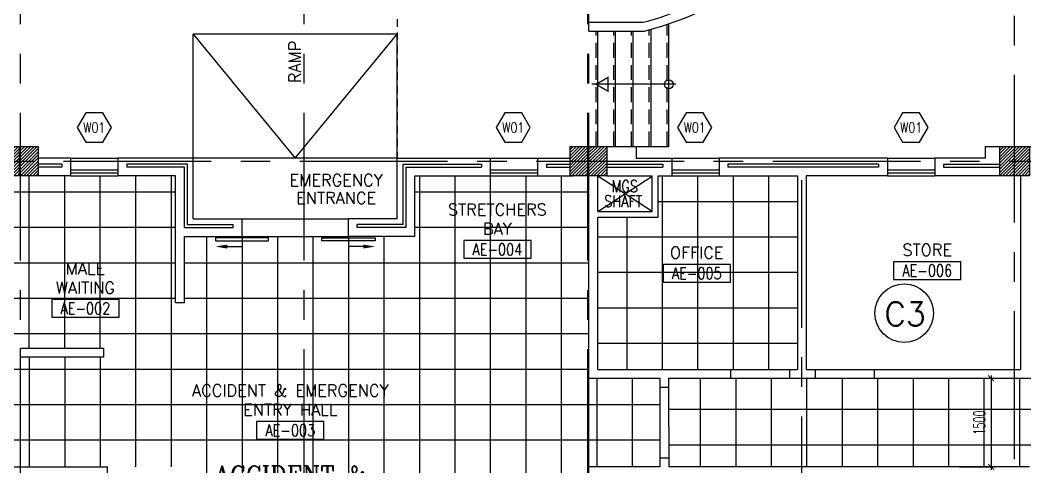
# Model space of a CAD drawing. Extents: x 417820 to 418166, y 43448 to 43632.
# Drawn here: x 417863.87 to 417880.87, y 43520.52 to 43528.08 of the extents above; entities that cross this region are included whole.
import ezdxf
from ezdxf.enums import TextEntityAlignment as Align

# ---------------------------------------------------------------- set-up
doc = ezdxf.new("R2010")
doc.units = 0
doc.header["$MEASUREMENT"] = 0
doc.header["$PDMODE"] = 3
doc.header["$PDSIZE"] = 0.1
for name, pattern in [('CENTERX2', [4, 2.5, -0.5, 0.5, -0.5]), ('HIDDEN', [0.375, 0.25, -0.125]), ('HIDDEN2', [0.1875, 0.125, -0.0625])]:
    doc.linetypes.add(name, pattern=pattern)
doc.layers.get('0').update_dxf_attribs({"linetype": 'CONTINUOUS'})
doc.layers.get('DEFPOINTS').update_dxf_attribs({"linetype": 'CONTINUOUS'})
for name, color, linetype in [('AX-DIM', 4, 'CONTINUOUS'), ('AXES', 11, 'CENTERX2'), ('CEILING', 4, 'CONTINUOUS'), ('ceiling-marker', 6, 'CONTINUOUS'), ('COL', 2, 'CONTINUOUS'), ('CURB', 11, 'CONTINUOUS'), ('DIM', 4, 'CONTINUOUS'), ('DOOR', 11, 'CONTINUOUS'), ('HAT', 8, 'CONTINUOUS'), ('HIDDEN', 9, 'HIDDEN2'), ('INSUL', 7, 'CONTINUOUS'), ('RM-BOX', 11, 'CONTINUOUS'), ('RM-NAME', 11, 'CONTINUOUS'), ('RM-NO', 11, 'CONTINUOUS'), ('SHAFT', 7, 'CONTINUOUS'), ('SLOPE', 8, 'CONTINUOUS'), ('Step', 7, 'CONTINUOUS'), ('STR', 5, 'CONTINUOUS'), ('TXT', 2, 'CONTINUOUS'), ('WALL', 2, 'CONTINUOUS'), ('WIN', 5, 'CONTINUOUS'), ('WIN-BOX', 3, 'CONTINUOUS'), ('WIN-NO', 5, 'CONTINUOUS')]:
    doc.layers.add(name, color=color, linetype=linetype)
doc.styles.add('ROMANC', font='romanc', dxfattribs={"height": 0.1})
doc.styles.add('ROMANS', font='ROMANS.shx', dxfattribs={"width": 0.6})
doc.dimstyles.new('STANDARD in', dxfattribs={"dimtxt": 0.2, "dimasz": 0.1, "dimexe": 0.07, "dimexo": 0.05, "dimgap": 0.1, "dimtad": 1, "dimdec": 0, "dimlfac": 1000, "dimzin": 0, "dimdsep": 46, "dimtxsty": 'ROMANS', "dimblk": 'ARCHTICK', "dimcen": 0.05, "dimdle": 0.05, "dimclrd": 4, "dimclre": 4, "dimclrt": 2, "dimadec": 0, "dimazin": 0, "dimtfac": 1, "dimtdec": 0, "dimtmove": 2, "dimatfit": 3, "dimldrblk": 'ARCHTICK', "dimfxl": 0, "dimtolj": 1, "dimtzin": 0, "dimarcsym": 0})

# ---------------------------------------------------------------- blocks, each defined once
blk = doc.blocks.new('RM1')
at = {"layer": 'RM-BOX'}
blk.add_lwpolyline([(570, -200), (-570, -200), (-570, -500), (570, -500)], close=True, dxfattribs=at)
at = {"layer": 'RM-NAME', "style": 'ROMANS'}
for tag, p in [('ROOMNAME1', (0, 324)), ('ROOMNAME2', (0, 0))]:
    blk.add_attdef(tag, text='', height=200, dxfattribs=at).set_placement(p, align=Align.MIDDLE)
at = {"layer": 'RM-NO', "style": 'ROMANS', "width": 0.8}
blk.add_attdef('ROOMNO', text='', height=200, dxfattribs=at).set_placement((0, -350), align=Align.MIDDLE)
blk = doc.blocks.new('_ARCHTICK')
at = {"color": 0, "linetype": 'ByBlock', "const_width": 0.15}
blk.add_lwpolyline([(-0.5, -0.5), (0.5, 0.5)], dxfattribs=at)
blk = doc.blocks.new('*D179')
at = {"layer": 'AX-DIM', "color": 4, "lineweight": -2}
for p, q in [((417831.157, 43537.937), (417906.573, 43537.937)), ((417831.207, 43525.809), (417831.207, 43538.007)), ((417906.523, 43536.567), (417906.523, 43538.007))]:
    blk.add_line(p, q, dxfattribs=at)
at = {"layer": 'DEFPOINTS', "color": 0}
for p in [(417906.523, 43537.937), (417906.523, 43536.517), (417831.207, 43525.759)]:
    blk.add_point(p, dxfattribs=at)
at = {"layer": 'AX-DIM', "color": 4, "lineweight": -2, "xscale": 0.1, "yscale": 0.1, "zscale": 0.1, "rotation": 180}
blk.add_blockref('_ARCHTICK', (417831.207, 43537.937), dxfattribs=at)
at = {"layer": 'AX-DIM', "color": 4, "lineweight": -2, "xscale": 0.1, "yscale": 0.1, "zscale": 0.1}
blk.add_blockref('_ARCHTICK', (417906.523, 43537.937), dxfattribs=at)
at = {"layer": 'AX-DIM', "color": 2, "insert": (417868.865, 43538.137), "char_height": 0.2, "attachment_point": 5, "style": 'ROMANS'}
blk.add_mtext('\\A1;75316', dxfattribs=at)
blk = doc.blocks.new('WW1')
at = {"layer": 'WIN-BOX'}
blk.add_lwpolyline([(144, -250), (289, 0), (144, 250), (-144, 250), (-289, 0), (-144, -250)], close=True, dxfattribs=at)
at = {"layer": 'WIN-NO', "style": 'ROMANS', "width": 0.8}
blk.add_attdef('W00', text='', height=170, dxfattribs=at).set_placement((0, 0), align=Align.MIDDLE)
blk = doc.blocks.new('*X49')
at = {"color": 0}
for p, q in [((73379, 69508), (73872, 70001)), ((73379, 69561), (73819, 70001)), ((73379, 69614), (73766, 70001)), ((73379, 69667), (73713, 70001)), ((73379, 69720), (73660, 70001)), ((73379, 69773), (73607, 70001)), ((73379, 69826), (73554, 70001)), ((73379, 69879), (73501, 70001)), ((73379, 69932), (73448, 70001)), ((73379, 69985), (73395, 70001)), ((73425, 69501), (73879, 69955)), ((73478, 69501), (73879, 69902)), ((73532, 69501), (73879, 69849)), ((73585, 69501), (73879, 69796)), ((73638, 69501), (73879, 69743)), ((73691, 69501), (73879, 69690)), ((73744, 69501), (73879, 69637)), ((73797, 69501), (73879, 69584)), ((73850, 69501), (73879, 69531))]:
    blk.add_line(p, q, dxfattribs=at)
blk = doc.blocks.new('C-300')
at = {"layer": 'HAT', "linetype": 'ByBlock', "ltscale": 0.3}
h = blk.add_hatch(dxfattribs=at)
h.set_pattern_fill('ANSI31', color=8, scale=300, style=0)
h.set_pattern_definition([(45, (-258496.182, -82361.005), (-26.5165043, 26.5165043), [])])
h.paths.add_polyline_path([(300, 500), (0, 500), (0, 250), (300, 250)])
h.paths.add_polyline_path([(300, 250), (0, 250), (0, 0), (300, 0)])
at = {"layer": 'COL'}
blk.add_lwpolyline([(0, 500), (300, 500), (300, 0), (0, 0)], close=True, dxfattribs=at)
blk = doc.blocks.new('C-300A')
at = {"layer": 'SHAFT', "color": 6, "linetype": 'ByBlock', "ltscale": 0.3}
for p in [(-300, 0), (20, 0)]:
    blk.add_blockref('C-300', p, dxfattribs=at)
blk = doc.blocks.new('*D153')
at = {"layer": 'DEFPOINTS', "color": 0}
for p in [(417879.709, 43522.019), (417879.709, 43520.519), (417880.301, 43520.519)]:
    blk.add_point(p, dxfattribs=at)
at = {"layer": 'DIM', "color": 4, "lineweight": -2}
for p, q in [((417880.301, 43522.069), (417880.301, 43520.469)), ((417879.759, 43522.019), (417880.371, 43522.019)), ((417879.759, 43520.519), (417880.371, 43520.519))]:
    blk.add_line(p, q, dxfattribs=at)
at = {"layer": 'DIM', "color": 4, "lineweight": -2, "xscale": 0.1, "yscale": 0.1, "zscale": 0.1}
for p, rotation in [((417880.301, 43522.019), 90), ((417880.301, 43520.519), 270)]:
    blk.add_blockref('_ARCHTICK', p, dxfattribs=dict(at, rotation=rotation))
at = {"layer": 'DIM', "color": 2, "insert": (417880.101, 43521.269), "char_height": 0.2, "attachment_point": 5, "rotation": 90, "style": 'ROMANS'}
blk.add_mtext('\\A1;1500', dxfattribs=at)

msp = doc.modelspace()

# ---------------------------------------------------------------- linework, layer by layer
at = {"layer": 'AXES'}
for p, q in [((417868.6766, 43460.01), (417868.6766, 43538.8227)), ((417880.6966, 43448.6529), (417880.6966, 43538.4875)), ((417863.8766, 43460.01), (417863.8766, 43538.1468)), ((417873.4766, 43460.01), (417873.4766, 43538.1375)), ((417873.4966, 43460.01), (417873.4966, 43538.1375)), ((417820.6052, 43525.6943), (417889.6966, 43525.6943)), ((417877.0966, 43466.8743), (417877.0966, 43525.6943))]:
    msp.add_line(p, q, dxfattribs=at)
at = {"layer": 'CEILING'}
for p, q in [((417864.0266, 43522.5244), (417864.0266, 43525.4443)), ((417864.6266, 43522.5244), (417864.6266, 43525.4443)), ((417865.2266, 43522.5244), (417865.2266, 43525.4443)), ((417865.8266, 43525.4443), (417865.8266, 43520.5193)), ((417866.4266, 43525.4443), (417866.4266, 43520.5193)), ((417870.6266, 43525.4443), (417870.6266, 43518.2943)), ((417871.2266, 43525.4443), (417871.2266, 43518.2943)), ((417871.8266, 43525.4443), (417871.8266, 43518.2943)), ((417872.4266, 43525.4443), (417872.4266, 43518.2943)), ((417873.0266, 43525.4443), (417873.0266, 43518.2943)), ((417874.7341, 43525.4443), (417874.7341, 43522.1693)), ((417875.3341, 43525.4443), (417875.3341, 43522.1693)), ((417875.9341, 43525.4443), (417875.9341, 43522.1693)), ((417876.5341, 43525.4443), (417876.5341, 43522.1693)), ((417866.5016, 43525.1693), (417862.8566, 43525.1693)), ((417873.4966, 43525.1693), (417870.5516, 43525.1693)), ((417877.0216, 43525.0068), (417874.6666, 43525.0068)), ((417867.6266, 43524.7193), (417869.4266, 43524.7193)), ((417874.1341, 43524.7443), (417874.1341, 43522.1693)), ((417866.5016, 43524.5693), (417862.8566, 43524.5693)), ((417873.4966, 43524.5693), (417870.5516, 43524.5693)), ((417865.2266, 43522.5244), (417865.2266, 43524.3794)), ((417867.0266, 43524.4193), (417867.0266, 43518.2943)), ((417867.6266, 43524.4193), (417869.4266, 43524.4193)), ((417867.6266, 43524.4193), (417867.6266, 43518.2943)), ((417868.2266, 43524.4193), (417868.2266, 43518.2943)), ((417868.8266, 43524.4193), (417868.8266, 43518.2943)), ((417869.4266, 43524.4193), (417869.4266, 43518.2943)), ((417870.0266, 43524.4193), (417870.0266, 43518.2943)), ((417877.0216, 43524.4068), (417873.6466, 43524.4068)), ((417866.5016, 43523.9693), (417862.8566, 43523.9693)), ((417873.4966, 43523.9693), (417866.6516, 43523.9693)), ((417877.0216, 43523.8068), (417873.6466, 43523.8068)), ((417866.5016, 43523.3693), (417862.8566, 43523.3693)), ((417873.4966, 43523.3693), (417866.6516, 43523.3693)), ((417877.0216, 43523.2068), (417873.6466, 43523.2068)), ((417873.4966, 43522.7693), (417862.8566, 43522.7693)), ((417877.0216, 43522.6068), (417873.6466, 43522.6068)), ((417864.0266, 43522.3744), (417864.0266, 43520.5193)), ((417864.6266, 43522.3744), (417864.6266, 43520.5193)), ((417865.2266, 43522.3744), (417865.2266, 43520.5193)), ((417865.2266, 43522.3744), (417865.2266, 43520.5193)), ((417873.4966, 43522.1693), (417859.8216, 43522.1693)), ((417873.6266, 43522.0193), (417873.6266, 43520.5193)), ((417874.2266, 43522.0193), (417874.2266, 43520.5193)), ((417875.3841, 43520.5193), (417875.3841, 43522.0193)), ((417875.9841, 43520.5193), (417875.9841, 43522.0193)), ((417876.5841, 43520.5193), (417876.5841, 43522.0193)), ((417877.1841, 43520.5193), (417877.1841, 43522.0193)), ((417877.7841, 43520.5193), (417877.7841, 43522.0193)), ((417878.3841, 43520.5193), (417878.3841, 43522.0193)), ((417878.9841, 43520.5193), (417878.9841, 43522.0193)), ((417879.5841, 43520.5193), (417879.5841, 43522.0193)), ((417880.1841, 43520.5193), (417880.1841, 43522.0193)), ((417880.7841, 43520.5193), (417880.7841, 43522.0193)), ((417874.694, 43521.5693), (417859.8216, 43521.5693)), ((417874.8442, 43521.4943), (417883.0216, 43521.4943)), ((417874.6955, 43520.9693), (417859.8216, 43520.9693)), ((417874.8457, 43520.8943), (417883.0216, 43520.8943))]:
    msp.add_line(p, q, dxfattribs=at)
at = {"layer": 'ceiling-marker', "color": 2}
msp.add_circle((417878.8301, 43523.1204), 0.4949, dxfattribs=at)
at = {"layer": 'COL'}
msp.add_lwpolyline([(417880.4466, 43525.4443), (417880.4466, 43525.9443), (417880.9466, 43525.9443), (417880.9466, 43525.4443)], close=True, dxfattribs=at)
at = {"layer": 'CURB'}
for radius, start in [(6, 284.83511), (6.15, 284.6521)]:
    msp.add_arc((417872.8772, 43533.8443), radius, start, 315, dxfattribs=at)
at = {"layer": 'DOOR'}
for p, q in [((417867.3766, 43524.2485), (417867.6266, 43524.2485)), ((417869.6766, 43524.2485), (417869.4266, 43524.2485))]:
    msp.add_line(p, q, dxfattribs=at)
for points in [[(417867.1766, 43524.3943), (417867.1766, 43524.3443), (417868.0766, 43524.3443), (417868.0766, 43524.3943), (417867.1766, 43524.3943)], [(417869.8766, 43524.3943), (417869.8766, 43524.3443), (417868.9766, 43524.3443), (417868.9766, 43524.3943), (417869.8766, 43524.3943)]]:
    msp.add_lwpolyline(points, dxfattribs=at)
for points in [[(417867.3766, 43524.2151), (417867.3766, 43524.2818), (417867.1766, 43524.2485)], [(417869.6766, 43524.2151), (417869.6766, 43524.2818), (417869.8766, 43524.2485)]]:
    msp.add_solid(points, dxfattribs=at)
at = {"layer": 'HIDDEN'}
msp.add_line((417870.2516, 43532.8193), (417870.2516, 43525.7443), dxfattribs=at)
at = {"layer": 'INSUL'}
for p, q in [((417864.5766, 43525.6443), (417864.1766, 43525.6443)), ((417864.5766, 43525.6443), (417864.5766, 43525.5943)), ((417865.6766, 43525.6443), (417865.6766, 43525.5943)), ((417866.7016, 43525.6443), (417865.6766, 43525.6443)), ((417866.7016, 43524.6193), (417866.7016, 43525.6443)), ((417870.3516, 43525.6443), (417871.6766, 43525.6443)), ((417870.3516, 43524.6193), (417870.3516, 43525.6443)), ((417871.6766, 43525.6443), (417871.6766, 43525.5943)), ((417872.7766, 43525.6443), (417872.7766, 43525.5943)), ((417872.7766, 43525.6443), (417873.1766, 43525.6443)), ((417873.7966, 43525.6443), (417874.7466, 43525.6443)), ((417874.7466, 43525.6443), (417874.7466, 43525.5943)), ((417878.3966, 43525.6443), (417875.8466, 43525.6443)), ((417875.8466, 43525.6443), (417875.8466, 43525.5943)), ((417878.3966, 43525.6443), (417878.3966, 43525.5943)), ((417879.4966, 43525.6443), (417879.4966, 43525.5943)), ((417879.4966, 43525.6443), (417880.4466, 43525.6443)), ((417864.5766, 43525.5943), (417864.1766, 43525.5943)), ((417866.6516, 43525.5943), (417865.6766, 43525.5943)), ((417866.6516, 43524.5693), (417866.6516, 43525.5943)), ((417870.4016, 43525.5943), (417871.6766, 43525.5943)), ((417870.4016, 43524.5693), (417870.4016, 43525.5943)), ((417872.7766, 43525.5943), (417873.1766, 43525.5943)), ((417873.7966, 43525.5943), (417874.7466, 43525.5943)), ((417878.3966, 43525.5943), (417875.8466, 43525.5943)), ((417879.4966, 43525.5943), (417880.4466, 43525.5943)), ((417866.7016, 43524.6193), (417867.4766, 43524.6193)), ((417867.4766, 43524.5693), (417867.4766, 43524.6193)), ((417869.5766, 43524.5693), (417869.5766, 43524.6193)), ((417870.3516, 43524.6193), (417869.5766, 43524.6193)), ((417866.6516, 43524.5693), (417867.4766, 43524.5693)), ((417870.4016, 43524.5693), (417869.5766, 43524.5693))]:
    msp.add_line(p, q, dxfattribs=at)
at = {"layer": 'SHAFT', "linetype": 'ByBlock'}
for p, q in [((417874.5666, 43524.8443), (417873.6466, 43525.4403)), ((417873.6466, 43524.8443), (417874.5666, 43525.4403))]:
    msp.add_line(p, q, dxfattribs=at)
at = {"layer": 'SLOPE', "color": 5}
for p, q in [((417866.8016, 43525.7443), (417866.8016, 43527.8443)), ((417870.2516, 43527.8443), (417866.8016, 43527.8443)), ((417866.8016, 43527.8443), (417868.5266, 43525.7443)), ((417868.5266, 43525.7443), (417870.2516, 43527.8443)), ((417870.2516, 43525.7443), (417870.2516, 43527.8443)), ((417870.2516, 43525.7443), (417866.8016, 43525.7443))]:
    msp.add_line(p, q, dxfattribs=at)
at = {"layer": 'Step'}
for p, q in [((417873.4966, 43528.0443), (417874.4135, 43528.0443)), ((417873.4966, 43527.8943), (417873.4966, 43528.0443)), ((417874.8466, 43525.9443), (417874.8466, 43528.0182)), ((417873.4966, 43527.8943), (417874.4329, 43527.8943)), ((417873.6466, 43525.9443), (417873.6466, 43527.8943)), ((417873.9466, 43525.9443), (417873.9466, 43527.8943)), ((417874.2466, 43525.9443), (417874.2466, 43527.8943)), ((417874.5466, 43525.9443), (417874.5466, 43527.9252)), ((417873.6466, 43525.9443), (417874.8466, 43525.9443))]:
    msp.add_line(p, q, dxfattribs=at)
at = {"layer": 'Step', "linetype": 'HIDDEN'}
for p, q in [((417874.8166, 43525.9443), (417874.8166, 43528.0081)), ((417873.6166, 43525.9443), (417873.6166, 43527.8943)), ((417873.9166, 43525.9443), (417873.9166, 43527.8943)), ((417874.2166, 43525.9443), (417874.2166, 43527.8943)), ((417874.5166, 43525.9443), (417874.5166, 43527.9169))]:
    msp.add_line(p, q, dxfattribs=at)
at = {"layer": 'STR'}
msp.add_line((417874.963, 43526.9943), (417873.5466, 43526.9943), dxfattribs=at)
at = {"layer": 'STR', "const_width": 0.0215}
msp.add_lwpolyline([(417873.8165, 43527.1098), (417873.8165, 43526.8789), (417873.6165, 43526.9943)], close=True, dxfattribs=at)
msp.add_lwpolyline([(417873.8165, 43527.1098), (417873.8165, 43526.8789), (417873.6165, 43526.9943)], close=True, dxfattribs=at)
msp.add_lwpolyline([(417873.8165, 43527.1098), (417873.8165, 43526.8789), (417873.6165, 43526.9943)], close=True, dxfattribs=at)
msp.add_lwpolyline([(417873.8165, 43527.1098), (417873.8165, 43526.8789), (417873.6165, 43526.9943)], close=True, dxfattribs=at)
at = {"layer": 'STR'}
msp.add_circle((417874.8466, 43526.9943), 0.075, dxfattribs=at)
msp.add_circle((417874.8466, 43526.9943), 0.075, dxfattribs=at)
at = {"layer": 'WALL'}
for p, q in [((417863.0566, 43525.9443), (417863.8766, 43525.9443)), ((417873.7966, 43525.9443), (417874.2966, 43525.9443)), ((417874.2966, 43525.9443), (417874.2966, 43525.7443)), ((417880.1966, 43525.9443), (417880.1966, 43525.7443)), ((417880.1966, 43525.9443), (417881.1966, 43525.9443)), ((417864.7266, 43525.7443), (417864.1766, 43525.7443)), ((417864.7266, 43525.7443), (417864.7266, 43525.4443)), ((417865.5266, 43525.7443), (417865.5266, 43525.4443)), ((417866.8016, 43525.7443), (417865.5266, 43525.7443)), ((417866.8016, 43524.7193), (417866.8016, 43525.7443)), ((417870.2516, 43525.7443), (417871.8266, 43525.7443)), ((417870.2516, 43524.7193), (417870.2516, 43525.7443)), ((417871.8266, 43525.7443), (417871.8266, 43525.4443)), ((417872.6266, 43525.7443), (417872.6266, 43525.4443)), ((417872.6266, 43525.7443), (417873.1766, 43525.7443)), ((417874.2966, 43525.7443), (417874.8966, 43525.7443)), ((417874.8966, 43525.7443), (417874.8966, 43525.4443)), ((417874.8966, 43525.7443), (417874.8966, 43525.4443)), ((417878.5466, 43525.7443), (417875.6966, 43525.7443)), ((417875.6966, 43525.7443), (417875.6966, 43525.4443)), ((417875.6966, 43525.7443), (417875.6966, 43525.4443)), ((417878.5466, 43525.7443), (417878.5466, 43525.4443)), ((417880.1966, 43525.7443), (417879.3466, 43525.7443)), ((417879.3466, 43525.7443), (417879.3466, 43525.4443)), ((417864.7266, 43525.4443), (417864.1766, 43525.4443)), ((417866.5016, 43525.4443), (417865.5266, 43525.4443)), ((417866.5016, 43523.2943), (417866.5016, 43525.4443)), ((417870.5516, 43525.4443), (417871.8266, 43525.4443)), ((417870.5516, 43524.4193), (417870.5516, 43525.4443)), ((417872.6266, 43525.4443), (417873.2266, 43525.4443)), ((417873.4966, 43522.0193), (417873.4966, 43525.4443)), ((417873.6466, 43524.8443), (417873.6466, 43525.4443)), ((417873.7966, 43525.4443), (417874.5666, 43525.4443)), ((417874.5666, 43524.8443), (417874.5666, 43525.4443)), ((417874.6666, 43524.7443), (417874.6666, 43525.4443)), ((417874.6666, 43525.4443), (417874.8966, 43525.4443)), ((417875.6966, 43525.4443), (417877.0216, 43525.4443)), ((417877.0216, 43525.4443), (417877.0216, 43522.1693)), ((417878.5466, 43525.4443), (417877.1716, 43525.4443)), ((417877.1716, 43525.4443), (417877.1716, 43522.1693)), ((417880.4466, 43525.4443), (417879.3466, 43525.4443)), ((417880.7966, 43525.4443), (417880.7966, 43522.1693)), ((417873.6466, 43524.8443), (417874.5666, 43524.8443)), ((417866.8016, 43524.7193), (417867.6266, 43524.7193)), ((417867.6266, 43524.4193), (417867.6266, 43524.7193)), ((417869.4266, 43524.4193), (417869.4266, 43524.7193)), ((417870.2516, 43524.7193), (417869.4266, 43524.7193)), ((417873.6466, 43522.1693), (417873.6466, 43524.7443)), ((417873.6466, 43524.7443), (417874.6666, 43524.7443)), ((417866.6516, 43524.4193), (417867.6266, 43524.4193)), ((417866.6516, 43523.2943), (417866.6516, 43524.4193)), ((417870.5516, 43524.4193), (417869.4266, 43524.4193)), ((417866.6516, 43523.2943), (417866.5016, 43523.2943)), ((417863.8766, 43522.3744), (417863.8766, 43522.5244)), ((417865.2826, 43522.5244), (417863.8766, 43522.5244)), ((417865.2826, 43522.5244), (417865.2826, 43522.3744)), ((417865.2826, 43522.3744), (417863.8766, 43522.3744)), ((417873.6466, 43522.1693), (417876.8893, 43522.1693)), ((417875.8893, 43522.1693), (417875.8893, 43522.0193)), ((417876.8893, 43522.1693), (417876.8893, 43522.0193)), ((417876.8893, 43522.1693), (417877.0216, 43522.1693)), ((417877.1716, 43522.1693), (417877.3216, 43522.1693)), ((417877.3216, 43522.1693), (417880.7966, 43522.1693)), ((417877.3216, 43522.1693), (417877.3216, 43522.0193)), ((417878.3216, 43522.1693), (417878.3216, 43522.0193)), ((417873.4966, 43522.0193), (417874.6929, 43522.0193)), ((417874.6929, 43522.0193), (417874.6933, 43521.8693)), ((417874.8429, 43522.0197), (417874.8433, 43521.8693)), ((417874.8429, 43522.0193), (417876.8893, 43522.0193)), ((417876.8893, 43522.0193), (417877.3216, 43522.0193)), ((417877.3216, 43522.0193), (417881.0966, 43522.0193)), ((417874.6933, 43521.8693), (417874.8433, 43521.8693)), ((417874.6933, 43521.8693), (417874.6966, 43520.5193)), ((417874.8433, 43521.8693), (417874.8466, 43520.5193)), ((417859.9716, 43520.5193), (417865.3516, 43520.5193)), ((417865.3516, 43520.3693), (417865.3516, 43520.5193)), ((417873.4966, 43518.8443), (417873.4966, 43520.5193)), ((417874.6966, 43520.5193), (417873.4966, 43520.5193)), ((417874.8462, 43520.6693), (417874.6962, 43520.6693)), ((417880.9466, 43520.5193), (417874.8466, 43520.5193))]:
    msp.add_line(p, q, dxfattribs=at)
at = {"layer": 'WIN'}
for p, q in [((417864.7266, 43525.7443), (417865.5266, 43525.7443)), ((417871.8266, 43525.7443), (417872.6266, 43525.7443)), ((417874.8966, 43525.7443), (417875.6966, 43525.7443)), ((417878.5466, 43525.7443), (417879.3466, 43525.7443)), ((417864.7266, 43525.5443), (417865.5266, 43525.5443)), ((417864.7266, 43525.4943), (417865.5266, 43525.4943)), ((417864.7266, 43525.4443), (417865.5266, 43525.4443)), ((417871.8266, 43525.5443), (417872.6266, 43525.5443)), ((417871.8266, 43525.4943), (417872.6266, 43525.4943)), ((417871.8266, 43525.4443), (417872.6266, 43525.4443)), ((417874.8966, 43525.5443), (417875.6966, 43525.5443)), ((417874.8966, 43525.4943), (417875.6966, 43525.4943)), ((417874.8966, 43525.4443), (417875.6966, 43525.4443)), ((417878.5466, 43525.5443), (417879.3466, 43525.5443)), ((417878.5466, 43525.4943), (417879.3466, 43525.4943)), ((417878.5466, 43525.4443), (417879.3466, 43525.4443))]:
    msp.add_line(p, q, dxfattribs=at)

# ---------------------------------------------------------------- block references
at = {"layer": 'COL', "linetype": 'ByBlock', "xscale": 0.001000000047497451, "yscale": 0.0009999999892897904, "zscale": 0.001}
for p in [(417863.8566, 43525.4443), (417873.4766, 43525.4443)]:
    msp.add_blockref('C-300A', p, dxfattribs=at)
at = {"layer": 'HAT', "xscale": 0.001000000047497451, "yscale": 0.0009999999892897904, "zscale": 0.001}
msp.add_blockref('*X49', (417807.0674, 43455.9433), dxfattribs=at)
for p, values in [((417871.9463, 43524.5503), {'ROOMNO': 'AE-004', 'ROOMNAME2': 'BAY', 'ROOMNAME1': 'STRETCHERS'}), ((417879.2194, 43524.192), {'ROOMNO': 'AE-006', 'ROOMNAME2': 'STORE'}), ((417875.3195, 43524.146), {'ROOMNO': 'AE-005', 'ROOMNAME2': 'OFFICE'}), ((417864.9761, 43523.5516), {'ROOMNO': 'AE-002', 'ROOMNAME2': 'WAITING', 'ROOMNAME1': 'MALE'})]:
    msp.add_blockref('RM1', p, dxfattribs=at).add_auto_attribs(values)
at = {"layer": 'STR', "xscale": 0.001000000047497451, "yscale": 0.0009999999892897904, "zscale": 0.001}
msp.add_blockref('RM1', (417868.4431, 43521.4881), dxfattribs=at).add_auto_attribs({'ROOMNO': 'AE-003', 'ROOMNAME2': 'ENTRY HALL', 'ROOMNAME1': 'ACCIDENT & EMERGENCY'})
at = {"layer": 'WIN-NO', "xscale": 0.001000000047497451, "yscale": 0.0009999999892897904, "zscale": 0.001}
for p in [(417865.1276, 43526.2638), (417872.2151, 43526.2638), (417875.2851, 43526.2638), (417878.9466, 43526.2638)]:
    msp.add_blockref('WW1', p, dxfattribs=at).add_auto_attribs({'W00': 'W01'})

# ---------------------------------------------------------------- texts
at = {"layer": 'RM-NAME', "style": 'ROMANS'}
msp.add_text('RAMP', height=0.2, rotation=90, dxfattribs=at).set_placement((417868.5194, 43527.3772), align=Align.MIDDLE)
for s, p in [('EMERGENCY', (417869.2199, 43525.3712)), ('ENTRANCE', (417869.2199, 43525.0712))]:
    msp.add_text(s, height=0.2, dxfattribs=at).set_placement(p, align=Align.MIDDLE)
at = {"layer": 'RM-NAME', "style": 'ROMANS', "width": 0.8}
for s, p in [('MGS', (417874.1016, 43525.2699)), ('SHAFT', (417874.0748, 43525.0143))]:
    msp.add_text(s, height=0.2, dxfattribs=at).set_placement(p, align=Align.MIDDLE)
at = {"layer": 'RM-NAME', "color": 2, "style": 'ROMANC'}
msp.add_text('ACCIDENT &', height=0.3, dxfattribs=at).set_placement((417868.4431, 43520.3859), align=Align.MIDDLE)
at = {"layer": 'TXT', "color": 6, "style": 'ROMANS'}
msp.add_text('C3', height=0.4, dxfattribs=at).set_placement((417878.4957, 43522.908))

# ---------------------------------------------------------------- dimensions: what is measured, and where the dimension line sits
at = {"layer": 'AX-DIM'}
dim = msp.add_linear_dim(base=(417906.5226, 43537.9373), p1=(417831.2066, 43525.7589), p2=(417906.5226, 43536.5173), dimstyle='STANDARD in', dxfattribs=at)
dim.commit()
dim.dimension.update_dxf_attribs({"geometry": '*D179', "text_midpoint": (417868.8646, 43538.1373)})
at = {"layer": 'DIM'}
dim = msp.add_linear_dim(base=(417880.3005, 43520.5193), p1=(417879.7091, 43522.0193), p2=(417879.7091, 43520.5193), angle=90, dimstyle='STANDARD in', dxfattribs=at)
dim.commit()
dim.dimension.update_dxf_attribs({"geometry": '*D153', "text_midpoint": (417880.1005, 43521.2693)})

doc.saveas('drawing.dxf')
